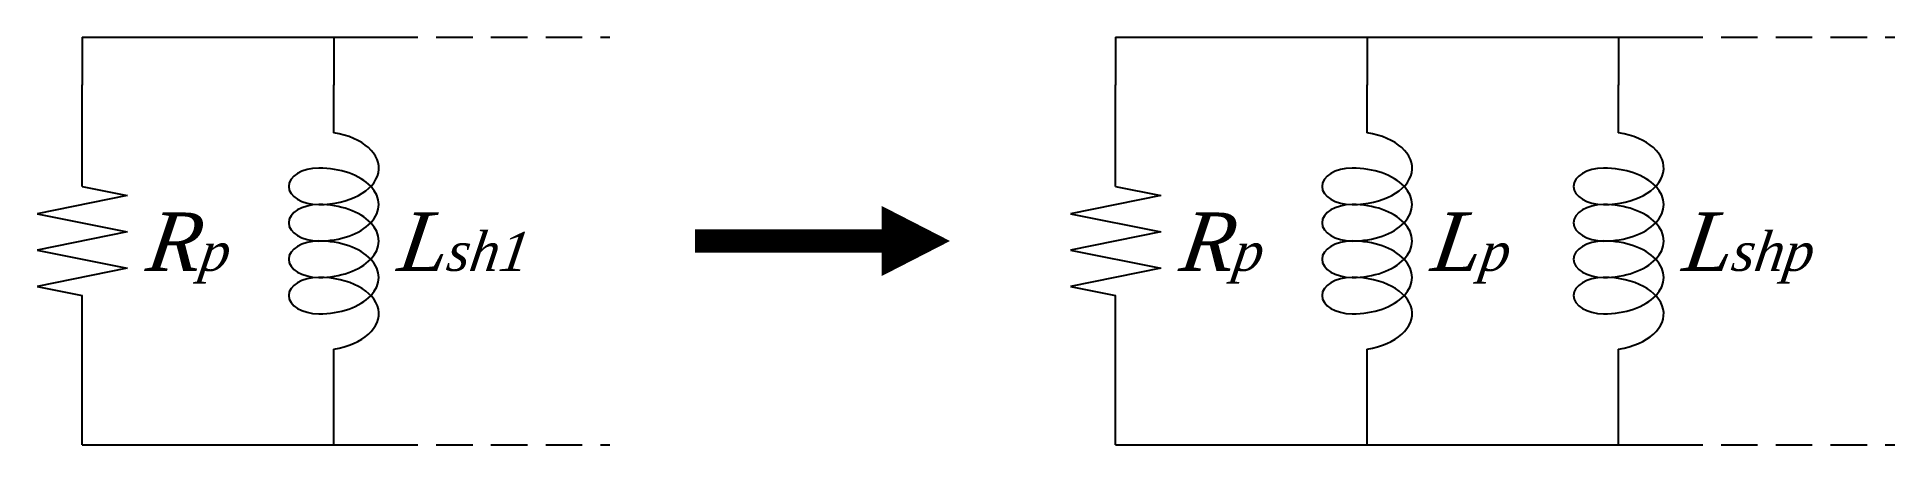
# Model space of a CAD drawing. Header units: inches. Extents: x -8.1 to 7.8, y -1.7 to 1.7.
import ezdxf

# ---------------------------------------------------------------- set-up
doc = ezdxf.new("R2010")
doc.units = ezdxf.units.IN
doc.header["$MEASUREMENT"] = 0
doc.linetypes.add('HIDDEN', pattern=[0.375, 0.25, -0.125])
doc.styles.get("Standard").update_dxf_attribs({"font": 'arial.ttf'})

# ---------------------------------------------------------------- blocks, each defined once
blk = doc.blocks.new('L')
for q in [(0.41, 0.41), (0, 0)]:
    blk.add_line((0, 0.41), q)
blk = doc.blocks.new('res_sym')
for p, q in [((0, 1.803), (0, 2.671)), ((0, 1.803), (0.386, 1.725)), ((0.386, 1.725), (-0.386, 1.569)), ((-0.386, 1.569), (0.386, 1.413)), ((0.386, 1.413), (-0.386, 1.257)), ((-0.386, 1.257), (0.386, 1.101)), ((0.386, 1.101), (-0.386, 0.945)), ((-0.386, 0.945), (0, 0.868)), ((0, 0), (0, 0.868))]:
    blk.add_line(p, q)
blk = doc.blocks.new('ind_sym')
for p, q in [((0, 2.261), (0, 2.671)), ((0, 0), (0, 0.41))]:
    blk.add_line(p, q)
for centre, major_axis, start_param, end_param in [((-0.129, 1.959), (-0.515, 0), 1.570796, 4.459709), ((-0.129, 1.803), (-0.257, 0), -1.570796, 1.570796), ((-0.129, 1.647), (-0.515, 0), 1.570796, 4.712389), ((-0.129, 1.491), (-0.257, 0), -1.570796, 1.570796), ((-0.129, 1.335), (-0.515, 0), 1.570796, 4.712389), ((-0.129, 1.179), (-0.257, 0), -1.570796, 1.570796), ((-0.129, 1.023), (-0.515, 0), 1.570796, 4.712389), ((-0.129, 0.868), (-0.257, 0), -1.570796, 1.570796), ((-0.129, 0.712), (-0.515, 0), 1.823477, 4.712389)]:
    blk.add_ellipse(centre, major_axis=major_axis, ratio=0.606061, start_param=start_param, end_param=end_param)
blk = doc.blocks.new('T')
for p, q in [((-0.41, 0.41), (0, 0.41)), ((0, 0.41), (0, 0)), ((0, 0.41), (0.41, 0.41))]:
    blk.add_line(p, q)

msp = doc.modelspace()

# ---------------------------------------------------------------- linework, layer by layer
for p, q in [((-7.354, 1.745), (-6.019, 1.745)), ((1.498, 1.745), (2.833, 1.745)), ((3.653, 1.745), (4.988, 1.745)), ((-7.354, -1.745), (-6.019, -1.745)), ((1.498, -1.745), (2.833, -1.745)), ((3.653, -1.745), (4.988, -1.745))]:
    msp.add_line(p, q)
at = {"linetype": 'HIDDEN', "ltscale": 1.25}
for p, q in [((-5.2, 1.745), (-3.243, 1.745)), ((5.807, 1.745), (7.764, 1.745)), ((-5.2, -1.745), (-3.243, -1.745)), ((5.807, -1.745), (7.764, -1.745))]:
    msp.add_line(p, q, dxfattribs=at)
msp.add_lwpolyline([(-0.915, 0, 0.6, 0, 0), (-0.33, 0, 0, 0, 0)], format="xyseb")
at = {"const_width": 0.2}
msp.add_lwpolyline([(-2.515, 0), (-0.915, 0)], dxfattribs=at)

# ---------------------------------------------------------------- block references
for name, p in [('L', (-7.764, 1.335)), ('T', (-5.609, 1.335)), ('L', (1.089, 1.335)), ('T', (3.243, 1.335)), ('T', (5.398, 1.335)), ('res_sym', (-7.764, -1.335)), ('ind_sym', (-5.609, -1.335)), ('res_sym', (1.089, -1.335)), ('ind_sym', (3.243, -1.335)), ('ind_sym', (5.398, -1.335))]:
    msp.add_blockref(name, p)
at = {"xscale": -1, "rotation": 180}
for name, p in [('L', (-7.764, -1.335)), ('T', (-5.609, -1.335)), ('L', (1.089, -1.335)), ('T', (3.243, -1.335)), ('T', (5.398, -1.335))]:
    msp.add_blockref(name, p, dxfattribs=at)

# ---------------------------------------------------------------- texts
at = {"char_height": 0.2, "width": 0.43813, "attachment_point": 1}
for s, insert in [('{\\fTimes New Roman|b0|i1|c0|p0;\\H2.5x;{\\Q9;R\\H0.666667x;p}}', (-7.231, 0.244)), ('{\\fTimes New Roman|b0|i1|c0|p0;\\H2.5x;{\\Q9;L\\H0.666667x;sh1}}', (-5.077, 0.244)), ('{\\fTimes New Roman|b0|i1|c0|p0;\\H2.5x;{\\Q9;R\\H0.666667x;p}}', (1.621, 0.244)), ('{\\fTimes New Roman|b0|i1|c0|p0;\\H2.5x;{\\Q9;L\\H0.666667x;p}}', (3.776, 0.244)), ('{\\fTimes New Roman|b0|i1|c0|p0;\\H2.5x;{\\Q9;L\\H0.666667x;shp}}', (5.93, 0.244))]:
    msp.add_mtext(s, dxfattribs=dict(at, insert=insert))

doc.saveas('drawing.dxf')
